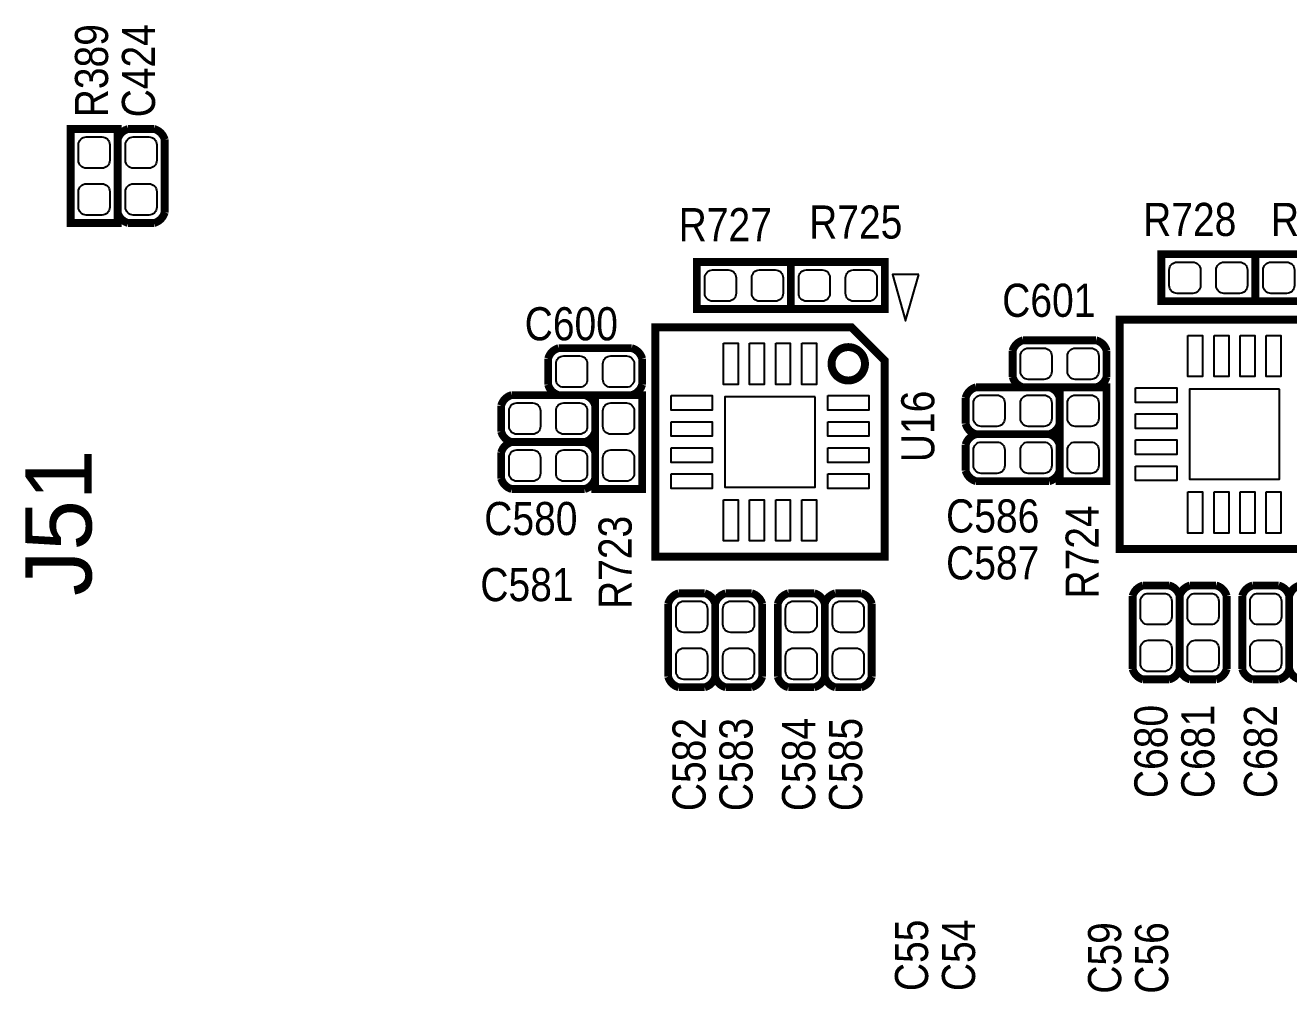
# Model space of a CAD drawing. Extents: x 35 to 236, y 10 to 166.
# Drawn here: x 59.88 to 84.09, y 105.36 to 123.89 of the extents above; entities that cross this region are included whole.
import ezdxf
from ezdxf.enums import TextEntityAlignment as Align

# ---------------------------------------------------------------- set-up
doc = ezdxf.new("R2010")
doc.units = 0
for name, color, linetype in [('PG_SILKSCREEN_TOP', 254, 'CONTINUOUS'), ('PG_SOLDERMASK_TOP', 85, 'CONTINUOUS'), ('PIN_SOLDERMASK_TOP', 85, 'CONTINUOUS'), ('RD_SILKSCREEN_TOP', 142, 'CONTINUOUS')]:
    doc.layers.add(name, color=color, linetype=linetype)

msp = doc.modelspace()

# ---------------------------------------------------------------- linework, layer by layer
at = {"layer": 'PG_SILKSCREEN_TOP'}
for points, const_width in [([(61.4, 121.9001), (61.65, 121.9001), (61.65, 120.1001), (60.75, 120.1001), (60.75, 121.9001), (61.4, 121.9001)], 0.15), ([(61.85, 120.1), (62.35, 120.1)], 0.15), ([(72.75, 119.1), (72.75, 119.35), (74.55, 119.35), (74.55, 118.45), (72.75, 118.45), (72.75, 119.1)], 0.15), ([(74.55, 119.1), (74.55, 119.35), (76.35, 119.35), (76.35, 118.45), (74.55, 118.45), (74.55, 119.1)], 0.15), ([(81.65, 119.25), (81.65, 119.5), (83.45, 119.5), (83.45, 118.6), (81.65, 118.6), (81.65, 119.25)], 0.15), ([(83.45, 119.25), (83.45, 119.5), (85.25, 119.5), (85.25, 118.6), (83.45, 118.6), (83.45, 119.25)], 0.15), ([(76.3485, 113.7015), (76.3485, 117.4635), (75.7135, 118.0985), (71.9515, 118.0985), (71.9515, 113.7015), (76.3485, 113.7015)], 0.1524), ([(85.2485, 113.8515), (85.2485, 117.6135), (84.6135, 118.2485), (80.8515, 118.2485), (80.8515, 113.8515), (85.2485, 113.8515)], 0.1524), ([(78.8, 117.65), (78.8, 117.15)], 0.15), ([(69.9, 117.5), (69.9, 117)], 0.15), ([(80.35, 116.95), (80.6, 116.95), (80.6, 115.15), (79.7, 115.15), (79.7, 116.95), (80.35, 116.95)], 0.15), ([(71.05, 115), (70.8, 115), (70.8, 116.8), (71.7, 116.8), (71.7, 115), (71.05, 115)], 0.15), ([(79.7, 116.25), (79.7, 116.75)], 0.15), ([(70.8, 116.1), (70.8, 116.6)], 0.15), ([(70.8, 115.2), (70.8, 115.7)], 0.15), ([(79.7, 115.35), (79.7, 115.85)], 0.15), ([(81.3, 111.35), (81.8, 111.35)], 0.15), ([(82.2, 111.35), (82.7, 111.35)], 0.15), ([(83.4, 111.35), (83.9, 111.35)], 0.15), ([(72.4, 111.2), (72.9, 111.2)], 0.15), ([(73.3, 111.2), (73.8, 111.2)], 0.15), ([(74.5, 111.2), (75, 111.2)], 0.15), ([(75.4, 111.2), (75.9, 111.2)], 0.15)]:
    msp.add_lwpolyline(points, dxfattribs=dict(at, const_width=const_width))
for points, const_width in [([(62.35, 120.1, 0.265564), (62.55, 120.3), (62.55, 121.7, 0.265564), (62.35, 121.9), (61.85, 121.9, 0.265564), (61.65, 121.7), (61.65, 120.3, 0.265564), (61.85, 120.1)], 0.15), ([(78.8, 117.15, 0.265564), (79, 116.95), (80.4, 116.95, 0.265564), (80.6, 117.15), (80.6, 117.65, 0.265564), (80.4, 117.85), (79, 117.85, 0.265564), (78.8, 117.65)], 0.15), ([(69.9, 117, 0.265564), (70.1, 116.8), (71.5, 116.8, 0.265564), (71.7, 117), (71.7, 117.5, 0.265564), (71.5, 117.7), (70.1, 117.7, 0.265564), (69.9, 117.5)], 0.15), ([(75.97, 117.4, 0.999999), (75.33, 117.4, 1.000001), (75.97, 117.4)], 0.1524), ([(79.7, 116.75, 0.265564), (79.5, 116.95), (78.1, 116.95, 0.265564), (77.9, 116.75), (77.9, 116.25, 0.265564), (78.1, 116.05), (79.5, 116.05, 0.265564), (79.7, 116.25)], 0.15), ([(70.8, 116.6, 0.265564), (70.6, 116.8), (69.2, 116.8, 0.265564), (69, 116.6), (69, 116.1, 0.265564), (69.2, 115.9), (70.6, 115.9, 0.265564), (70.8, 116.1)], 0.15), ([(70.8, 115.7, 0.265564), (70.6, 115.9), (69.2, 115.9, 0.265564), (69, 115.7), (69, 115.2, 0.265564), (69.2, 115), (70.6, 115, 0.265564), (70.8, 115.2)], 0.15), ([(79.7, 115.85, 0.265564), (79.5, 116.05), (78.1, 116.05, 0.265564), (77.9, 115.85), (77.9, 115.35, 0.265564), (78.1, 115.15), (79.5, 115.15, 0.265564), (79.7, 115.35)], 0.15), ([(72.9, 111.2, 0.265564), (73.1, 111.4), (73.1, 112.8, 0.265564), (72.9, 113), (72.4, 113, 0.265564), (72.2, 112.8), (72.2, 111.4, 0.265564), (72.4, 111.2)], 0.15), ([(73.8, 111.2, 0.265564), (74, 111.4), (74, 112.8, 0.265564), (73.8, 113), (73.3, 113, 0.265564), (73.1, 112.8), (73.1, 111.4, 0.265564), (73.3, 111.2)], 0.15), ([(75, 111.2, 0.265564), (75.2, 111.4), (75.2, 112.8, 0.265564), (75, 113), (74.5, 113, 0.265564), (74.3, 112.8), (74.3, 111.4, 0.265564), (74.5, 111.2)], 0.15), ([(75.9, 111.2, 0.265564), (76.1, 111.4), (76.1, 112.8, 0.265564), (75.9, 113), (75.4, 113, 0.265564), (75.2, 112.8), (75.2, 111.4, 0.265564), (75.4, 111.2)], 0.15), ([(81.8, 111.35, 0.265564), (82, 111.55), (82, 112.95, 0.265564), (81.8, 113.15), (81.3, 113.15, 0.265564), (81.1, 112.95), (81.1, 111.55, 0.265564), (81.3, 111.35)], 0.15), ([(82.7, 111.35, 0.265564), (82.9, 111.55), (82.9, 112.95, 0.265564), (82.7, 113.15), (82.2, 113.15, 0.265564), (82, 112.95), (82, 111.55, 0.265564), (82.2, 111.35)], 0.15), ([(83.9, 111.35, 0.265564), (84.1, 111.55), (84.1, 112.95, 0.265564), (83.9, 113.15), (83.4, 113.15, 0.265564), (83.2, 112.95), (83.2, 111.55, 0.265564), (83.4, 111.35)], 0.15), ([(84.8, 111.35, 0.265564), (85, 111.55), (85, 112.95, 0.265564), (84.8, 113.15), (84.3, 113.15, 0.265564), (84.1, 112.95), (84.1, 111.55, 0.265564), (84.3, 111.35)], 0.15)]:
    msp.add_lwpolyline(points, format="xyb", dxfattribs=dict(at, const_width=const_width))
msp.add_lwpolyline([(77.004, 119.1145), (76.496, 119.1145), (76.75, 118.2255)], close=True, dxfattribs=at)
at = {"layer": 'PG_SOLDERMASK_TOP'}
for points in [[(75.0136, 116.7636), (73.2864, 116.7636), (73.2864, 115.0364), (75.0136, 115.0364)], [(83.9136, 116.9136), (82.1864, 116.9136), (82.1864, 115.1864), (83.9136, 115.1864)]]:
    msp.add_lwpolyline(points, close=True, dxfattribs=at)
at = {"layer": 'PIN_SOLDERMASK_TOP'}
for points in [[(60.9, 121.3001), (60.9, 121.6001, -0.414214), (61.05, 121.7501), (61.35, 121.7501, -0.414214), (61.5, 121.6001), (61.5, 121.3001, -0.414214), (61.35, 121.1501), (61.05, 121.1501, -0.414214)], [(61.8, 121.3), (61.8, 121.6, -0.414214), (61.95, 121.75), (62.25, 121.75, -0.414214), (62.4, 121.6), (62.4, 121.3, -0.414214), (62.25, 121.15), (61.95, 121.15, -0.414214)], [(60.9, 120.4001), (60.9, 120.7001, -0.414214), (61.05, 120.8501), (61.35, 120.8501, -0.414214), (61.5, 120.7001), (61.5, 120.4001, -0.414214), (61.35, 120.2501), (61.05, 120.2501, -0.414214)], [(61.8, 120.4), (61.8, 120.7, -0.414214), (61.95, 120.85), (62.25, 120.85, -0.414214), (62.4, 120.7), (62.4, 120.4, -0.414214), (62.25, 120.25), (61.95, 120.25, -0.414214)], [(73.35, 118.6), (73.05, 118.6, -0.414214), (72.9, 118.75), (72.9, 119.05, -0.414214), (73.05, 119.2), (73.35, 119.2, -0.414214), (73.5, 119.05), (73.5, 118.75, -0.414214)], [(74.25, 118.6), (73.95, 118.6, -0.414214), (73.8, 118.75), (73.8, 119.05, -0.414214), (73.95, 119.2), (74.25, 119.2, -0.414214), (74.4, 119.05), (74.4, 118.75, -0.414214)], [(75.15, 118.6), (74.85, 118.6, -0.414214), (74.7, 118.75), (74.7, 119.05, -0.414214), (74.85, 119.2), (75.15, 119.2, -0.414214), (75.3, 119.05), (75.3, 118.75, -0.414214)], [(76.05, 118.6), (75.75, 118.6, -0.414214), (75.6, 118.75), (75.6, 119.05, -0.414214), (75.75, 119.2), (76.05, 119.2, -0.414214), (76.2, 119.05), (76.2, 118.75, -0.414214)], [(82.25, 118.75), (81.95, 118.75, -0.414214), (81.8, 118.9), (81.8, 119.2, -0.414214), (81.95, 119.35), (82.25, 119.35, -0.414214), (82.4, 119.2), (82.4, 118.9, -0.414214)], [(83.15, 118.75), (82.85, 118.75, -0.414214), (82.7, 118.9), (82.7, 119.2, -0.414214), (82.85, 119.35), (83.15, 119.35, -0.414214), (83.3, 119.2), (83.3, 118.9, -0.414214)], [(84.05, 118.75), (83.75, 118.75, -0.414214), (83.6, 118.9), (83.6, 119.2, -0.414214), (83.75, 119.35), (84.05, 119.35, -0.414214), (84.2, 119.2), (84.2, 118.9, -0.414214)], [(79.1, 117.7), (79.4, 117.7, -0.414214), (79.55, 117.55), (79.55, 117.25, -0.414214), (79.4, 117.1), (79.1, 117.1, -0.414214), (78.95, 117.25), (78.95, 117.55, -0.414214)], [(80, 117.7), (80.3, 117.7, -0.414214), (80.45, 117.55), (80.45, 117.25, -0.414214), (80.3, 117.1), (80, 117.1, -0.414214), (79.85, 117.25), (79.85, 117.55, -0.414214)], [(70.2, 117.55), (70.5, 117.55, -0.414214), (70.65, 117.4), (70.65, 117.1, -0.414214), (70.5, 116.95), (70.2, 116.95, -0.414214), (70.05, 117.1), (70.05, 117.4, -0.414214)], [(71.1, 117.55), (71.4, 117.55, -0.414214), (71.55, 117.4), (71.55, 117.1, -0.414214), (71.4, 116.95), (71.1, 116.95, -0.414214), (70.95, 117.1), (70.95, 117.4, -0.414214)], [(78.5, 116.2), (78.2, 116.2, -0.414214), (78.05, 116.35), (78.05, 116.65, -0.414214), (78.2, 116.8), (78.5, 116.8, -0.414214), (78.65, 116.65), (78.65, 116.35, -0.414214)], [(79.4, 116.2), (79.1, 116.2, -0.414214), (78.95, 116.35), (78.95, 116.65, -0.414214), (79.1, 116.8), (79.4, 116.8, -0.414214), (79.55, 116.65), (79.55, 116.35, -0.414214)], [(79.85, 116.35), (79.85, 116.65, -0.414214), (80, 116.8), (80.3, 116.8, -0.414214), (80.45, 116.65), (80.45, 116.35, -0.414214), (80.3, 116.2), (80, 116.2, -0.414214)], [(69.6, 116.05), (69.3, 116.05, -0.414214), (69.15, 116.2), (69.15, 116.5, -0.414214), (69.3, 116.65), (69.6, 116.65, -0.414214), (69.75, 116.5), (69.75, 116.2, -0.414214)], [(70.5, 116.05), (70.2, 116.05, -0.414214), (70.05, 116.2), (70.05, 116.5, -0.414214), (70.2, 116.65), (70.5, 116.65, -0.414214), (70.65, 116.5), (70.65, 116.2, -0.414214)], [(71.55, 116.5), (71.55, 116.2, -0.414214), (71.4, 116.05), (71.1, 116.05, -0.414214), (70.95, 116.2), (70.95, 116.5, -0.414214), (71.1, 116.65), (71.4, 116.65, -0.414214)], [(69.6, 115.15), (69.3, 115.15, -0.414214), (69.15, 115.3), (69.15, 115.6, -0.414214), (69.3, 115.75), (69.6, 115.75, -0.414214), (69.75, 115.6), (69.75, 115.3, -0.414214)], [(70.5, 115.15), (70.2, 115.15, -0.414214), (70.05, 115.3), (70.05, 115.6, -0.414214), (70.2, 115.75), (70.5, 115.75, -0.414214), (70.65, 115.6), (70.65, 115.3, -0.414214)], [(71.55, 115.6), (71.55, 115.3, -0.414214), (71.4, 115.15), (71.1, 115.15, -0.414214), (70.95, 115.3), (70.95, 115.6, -0.414214), (71.1, 115.75), (71.4, 115.75, -0.414214)], [(78.5, 115.3), (78.2, 115.3, -0.414214), (78.05, 115.45), (78.05, 115.75, -0.414214), (78.2, 115.9), (78.5, 115.9, -0.414214), (78.65, 115.75), (78.65, 115.45, -0.414214)], [(79.4, 115.3), (79.1, 115.3, -0.414214), (78.95, 115.45), (78.95, 115.75, -0.414214), (79.1, 115.9), (79.4, 115.9, -0.414214), (79.55, 115.75), (79.55, 115.45, -0.414214)], [(79.85, 115.45), (79.85, 115.75, -0.414214), (80, 115.9), (80.3, 115.9, -0.414214), (80.45, 115.75), (80.45, 115.45, -0.414214), (80.3, 115.3), (80, 115.3, -0.414214)], [(72.35, 112.4), (72.35, 112.7, -0.414214), (72.5, 112.85), (72.8, 112.85, -0.414214), (72.95, 112.7), (72.95, 112.4, -0.414214), (72.8, 112.25), (72.5, 112.25, -0.414214)], [(73.25, 112.4), (73.25, 112.7, -0.414214), (73.4, 112.85), (73.7, 112.85, -0.414214), (73.85, 112.7), (73.85, 112.4, -0.414214), (73.7, 112.25), (73.4, 112.25, -0.414214)], [(74.45, 112.4), (74.45, 112.7, -0.414214), (74.6, 112.85), (74.9, 112.85, -0.414214), (75.05, 112.7), (75.05, 112.4, -0.414214), (74.9, 112.25), (74.6, 112.25, -0.414214)], [(75.35, 112.4), (75.35, 112.7, -0.414214), (75.5, 112.85), (75.8, 112.85, -0.414214), (75.95, 112.7), (75.95, 112.4, -0.414214), (75.8, 112.25), (75.5, 112.25, -0.414214)], [(81.25, 112.55), (81.25, 112.85, -0.414214), (81.4, 113), (81.7, 113, -0.414214), (81.85, 112.85), (81.85, 112.55, -0.414214), (81.7, 112.4), (81.4, 112.4, -0.414214)], [(82.15, 112.55), (82.15, 112.85, -0.414214), (82.3, 113), (82.6, 113, -0.414214), (82.75, 112.85), (82.75, 112.55, -0.414214), (82.6, 112.4), (82.3, 112.4, -0.414214)], [(83.35, 112.55), (83.35, 112.85, -0.414214), (83.5, 113), (83.8, 113, -0.414214), (83.95, 112.85), (83.95, 112.55, -0.414214), (83.8, 112.4), (83.5, 112.4, -0.414214)], [(81.25, 111.65), (81.25, 111.95, -0.414214), (81.4, 112.1), (81.7, 112.1, -0.414214), (81.85, 111.95), (81.85, 111.65, -0.414214), (81.7, 111.5), (81.4, 111.5, -0.414214)], [(82.15, 111.65), (82.15, 111.95, -0.414214), (82.3, 112.1), (82.6, 112.1, -0.414214), (82.75, 111.95), (82.75, 111.65, -0.414214), (82.6, 111.5), (82.3, 111.5, -0.414214)], [(83.35, 111.65), (83.35, 111.95, -0.414214), (83.5, 112.1), (83.8, 112.1, -0.414214), (83.95, 111.95), (83.95, 111.65, -0.414214), (83.8, 111.5), (83.5, 111.5, -0.414214)], [(72.35, 111.5), (72.35, 111.8, -0.414214), (72.5, 111.95), (72.8, 111.95, -0.414214), (72.95, 111.8), (72.95, 111.5, -0.414214), (72.8, 111.35), (72.5, 111.35, -0.414214)], [(73.25, 111.5), (73.25, 111.8, -0.414214), (73.4, 111.95), (73.7, 111.95, -0.414214), (73.85, 111.8), (73.85, 111.5, -0.414214), (73.7, 111.35), (73.4, 111.35, -0.414214)], [(74.45, 111.5), (74.45, 111.8, -0.414214), (74.6, 111.95), (74.9, 111.95, -0.414214), (75.05, 111.8), (75.05, 111.5, -0.414214), (74.9, 111.35), (74.6, 111.35, -0.414214)], [(75.35, 111.5), (75.35, 111.8, -0.414214), (75.5, 111.95), (75.8, 111.95, -0.414214), (75.95, 111.8), (75.95, 111.5, -0.414214), (75.8, 111.35), (75.5, 111.35, -0.414214)]]:
    msp.add_lwpolyline(points, format="xyb", close=True, dxfattribs=at)
for points in [[(82.1603, 117.9437), (82.4397, 117.9437), (82.4397, 117.1563), (82.1603, 117.1563)], [(82.6603, 117.9437), (82.9397, 117.9437), (82.9397, 117.1563), (82.6603, 117.1563)], [(83.1603, 117.9437), (83.4397, 117.9437), (83.4397, 117.1563), (83.1603, 117.1563)], [(83.6603, 117.9437), (83.9397, 117.9437), (83.9397, 117.1563), (83.6603, 117.1563)], [(73.2603, 117.7937), (73.5397, 117.7937), (73.5397, 117.0063), (73.2603, 117.0063)], [(73.7603, 117.7937), (74.0397, 117.7937), (74.0397, 117.0063), (73.7603, 117.0063)], [(74.2603, 117.7937), (74.5397, 117.7937), (74.5397, 117.0063), (74.2603, 117.0063)], [(74.7603, 117.7937), (75.0397, 117.7937), (75.0397, 117.0063), (74.7603, 117.0063)], [(81.1563, 116.9397), (81.9437, 116.9397), (81.9437, 116.6603), (81.1563, 116.6603)], [(72.2563, 116.7897), (73.0437, 116.7897), (73.0437, 116.5103), (72.2563, 116.5103)], [(75.2563, 116.7897), (76.0437, 116.7897), (76.0437, 116.5103), (75.2563, 116.5103)], [(72.2563, 116.2897), (73.0437, 116.2897), (73.0437, 116.0103), (72.2563, 116.0103)], [(75.2563, 116.2897), (76.0437, 116.2897), (76.0437, 116.0103), (75.2563, 116.0103)], [(81.1563, 116.4397), (81.9437, 116.4397), (81.9437, 116.1603), (81.1563, 116.1603)], [(72.2563, 115.7897), (73.0437, 115.7897), (73.0437, 115.5103), (72.2563, 115.5103)], [(75.2563, 115.7897), (76.0437, 115.7897), (76.0437, 115.5103), (75.2563, 115.5103)], [(81.1563, 115.9397), (81.9437, 115.9397), (81.9437, 115.6603), (81.1563, 115.6603)], [(72.2563, 115.2897), (73.0437, 115.2897), (73.0437, 115.0103), (72.2563, 115.0103)], [(75.2563, 115.2897), (76.0437, 115.2897), (76.0437, 115.0103), (75.2563, 115.0103)], [(81.1563, 115.4397), (81.9437, 115.4397), (81.9437, 115.1603), (81.1563, 115.1603)], [(73.2603, 114.7937), (73.5397, 114.7937), (73.5397, 114.0063), (73.2603, 114.0063)], [(73.7603, 114.7937), (74.0397, 114.7937), (74.0397, 114.0063), (73.7603, 114.0063)], [(74.2603, 114.7937), (74.5397, 114.7937), (74.5397, 114.0063), (74.2603, 114.0063)], [(74.7603, 114.7937), (75.0397, 114.7937), (75.0397, 114.0063), (74.7603, 114.0063)], [(82.1603, 114.9437), (82.4397, 114.9437), (82.4397, 114.1563), (82.1603, 114.1563)], [(82.6603, 114.9437), (82.9397, 114.9437), (82.9397, 114.1563), (82.6603, 114.1563)], [(83.1603, 114.9437), (83.4397, 114.9437), (83.4397, 114.1563), (83.1603, 114.1563)], [(83.6603, 114.9437), (83.9397, 114.9437), (83.9397, 114.1563), (83.6603, 114.1563)]]:
    msp.add_lwpolyline(points, close=True, dxfattribs=at)

# ---------------------------------------------------------------- texts
at = {"layer": 'RD_SILKSCREEN_TOP'}
for s, height, width, p in [('R389', 0.635, 0.88, (61.4667, 122.1251)), ('C424', 0.635, 0.88, (62.3667, 122.125)), ('J51', 1.27, 1.023622, (61.15, 112.95)), ('R724', 0.635, 0.88, (80.45, 112.9)), ('R723', 0.635, 0.88, (71.5, 112.7)), ('C680', 0.635, 0.88, (81.7667, 109.075)), ('C681', 0.635, 0.88, (82.6667, 109.075)), ('C682', 0.635, 0.88, (83.8667, 109.075)), ('C582', 0.635, 0.88, (72.9167, 108.825)), ('C583', 0.635, 0.88, (73.8167, 108.825)), ('C584', 0.635, 0.88, (75.0167, 108.825)), ('C585', 0.635, 0.88, (75.9167, 108.825)), ('C55', 0.635, 0.88, (77.1801, 105.375)), ('C54', 0.635, 0.88, (78.0801, 105.375)), ('C59', 0.635, 0.88, (80.8801, 105.325)), ('C56', 0.635, 0.88, (81.7801, 105.325))]:
    msp.add_text(s, height=height, rotation=90, dxfattribs=dict(at, width=width)).set_placement(p)
at = {"layer": 'RD_SILKSCREEN_TOP', "width": 0.88}
for s, p in [('R727', (72.4, 119.75)), ('R725', (74.9, 119.8)), ('R728', (81.3, 119.85)), ('R726', (83.75, 119.85)), ('C601', (78.6, 118.3)), ('C600', (69.45, 117.85)), ('C580', (68.675, 114.1167)), ('C586', (77.525, 114.1667)), ('C587', (77.525, 113.2667)), ('C581', (68.6, 112.85))]:
    msp.add_text(s, height=0.635, dxfattribs=at).set_placement(p)
msp.add_text('U16', height=0.635, rotation=90, dxfattribs=at).set_placement((77.3, 116.2), align=Align.CENTER)

doc.saveas('drawing.dxf')
